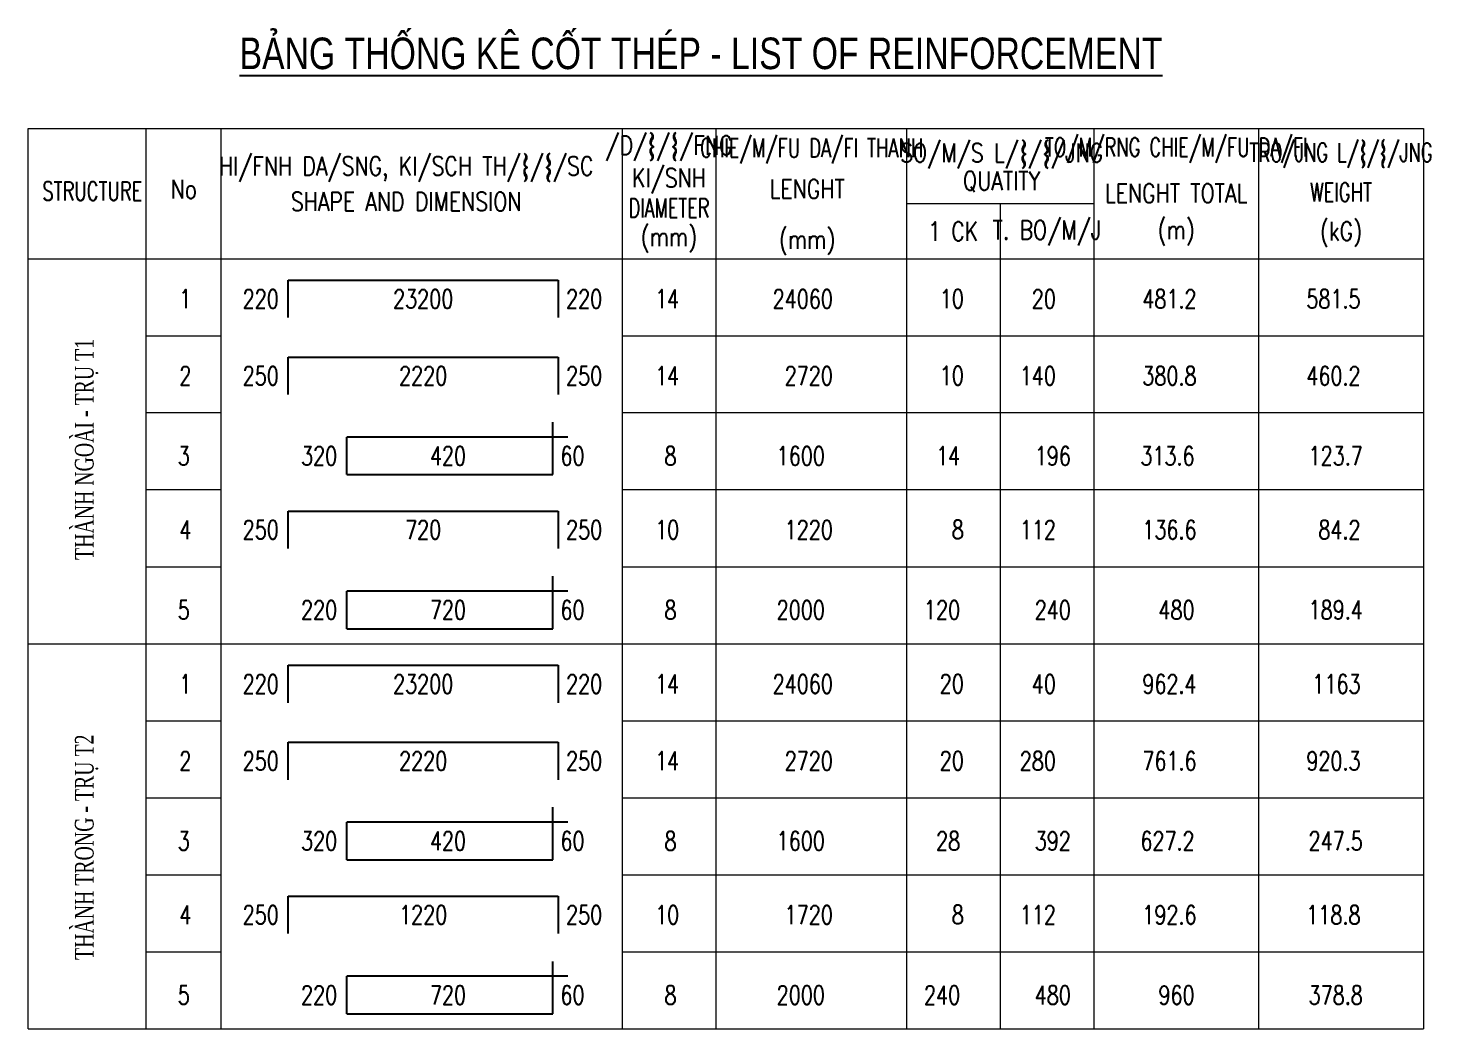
# Model space of a CAD drawing. Header units: millimetres. Extents: x -702765 to 835888, y -645289 to 262.
# Drawn here: x 552450 to 560758, y -479734 to -473803 of the extents above; entities that cross this region are included whole.
import ezdxf
from ezdxf.enums import TextEntityAlignment as Align

# ---------------------------------------------------------------- set-up
doc = ezdxf.new("R2010")
doc.units = ezdxf.units.MM
doc.header["$LTSCALE"] = 0.01
for name, color, linetype in [('2', 3, 'Continuous'), ('CHU', 2, 'Continuous'), ('STEEL', 4, 'Continuous'), ('TEXT1', 31, 'Continuous'), ('TEXT_TK', 2, 'Continuous')]:
    doc.layers.add(name, color=color, linetype=linetype)
doc.layers.add('Net Lien', color=1, linetype='Continuous', lineweight=15)
doc.styles.add('AVANT-H', font='VHAVAN.TTF')
doc.styles.add('ROMANS', font='romans', dxfattribs={"width": 0.7, "height": 1, "bigfont": 'vns'})
doc.styles.add('ROMANS1111', font='romans.shx', dxfattribs={"width": 0.75, "bigfont": 'vns.shx'})
doc.styles.add('vntimeH', font='vntimeh.shx', dxfattribs={"width": 0.8})

# ---------------------------------------------------------------- blocks, each defined once
blk = doc.blocks.new('TK_9')
at = {"layer": 'STEEL'}
for p, q in [((22.25, 7), (58.25, 7)), ((22.25, 2), (22.25, 7)), ((58.25, 7), (58.25, 2))]:
    blk.add_line(p, q, dxfattribs=at)
at = {"layer": 'TEXT_TK', "style": 'ROMANS1111', "width": 0.75}
for tag, p in [('SH', (5, 4.5)), ('L2', (40.25, 4.5)), ('DK', (76.75, 4.5))]:
    blk.add_attdef(tag, text='', height=2.5, dxfattribs=at).set_placement(p, align=Align.MIDDLE)
for tag, p in [('L1', (20.98, 4.5)), ('DAI', (100, 4.5)), ('SL1', (114.5, 4.5)), ('SLA', (127, 4.5)), ('DT', (147, 4.5)), ('TL', (169, 4.5))]:
    blk.add_attdef(tag, text='', height=2.5, dxfattribs=at).set_placement(p, align=Align.MIDDLE_RIGHT)
blk.add_attdef('L3', text='', height=2.5, dxfattribs=at).set_placement((59.31, 4.5), align=Align.MIDDLE_LEFT)
blk = doc.blocks.new('TK_14')
at = {"layer": 'STEEL'}
for p, q in [((54.25, 2), (54.25, 9)), ((56.25, 7), (26.75, 7)), ((26.75, 2), (26.75, 7)), ((26.75, 2), (54.25, 2))]:
    blk.add_line(p, q, dxfattribs=at)
at = {"layer": 'TEXT_TK', "style": 'ROMANS', "width": 0.75}
for tag, p in [('SH', (5, 4.5)), ('L2', (40.25, 4.5)), ('DK', (76.75, 4.5))]:
    blk.add_attdef(tag, text='', height=2.5, dxfattribs=at).set_placement(p, align=Align.MIDDLE)
for tag, p in [('L1', (25.47, 4.5)), ('DAI', (100, 4.5)), ('SL1', (114.5, 4.5)), ('SLA', (127, 4.5)), ('DT', (147, 4.5)), ('TL', (169, 4.5))]:
    blk.add_attdef(tag, text='', height=2.5, dxfattribs=at).set_placement(p, align=Align.MIDDLE_RIGHT)
blk.add_attdef('M', text='', height=2.5, dxfattribs=at).set_placement((55.25, 4.5), align=Align.MIDDLE_LEFT)

msp = doc.modelspace()

# ---------------------------------------------------------------- linework, layer by layer
at = {"layer": 'Net Lien'}
for p, q in [((552450.3, -474398.9), (560713.6, -474398.9)), ((552450.3, -479734.5), (552450.3, -474398.9)), ((553150.7, -479734.5), (553150.7, -474398.9)), ((553594.5, -479734.5), (553594.5, -474398.9)), ((555968.2, -474398.9), (555968.2, -479734.5)), ((556522.9, -474398.9), (556522.9, -479734.5)), ((557651.4, -474398.9), (557651.4, -479734.5)), ((558760.9, -474398.9), (558760.9, -479734.5)), ((559737.3, -474398.9), (559737.3, -479734.5)), ((560713.6, -474398.9), (560713.6, -479734.5)), ((557651.4, -474843.7), (558760.9, -474843.7)), ((558206.2, -474843.7), (558206.2, -479734.5)), ((552450.3, -475170.8), (560713.6, -475170.8)), ((553150.7, -475626.6), (553594.5, -475626.6)), ((555968.2, -475626.6), (560713.6, -475626.6)), ((553150.7, -476082.5), (553594.5, -476082.5)), ((555968.2, -476082.5), (560713.6, -476082.5)), ((553150.7, -476538.4), (553594.5, -476538.4)), ((555968.2, -476538.4), (560713.6, -476538.4)), ((555968.2, -476538.4), (560713.6, -476538.4)), ((553150.7, -476995.5), (553594.5, -476995.5)), ((553150.7, -476995.5), (553594.5, -476995.5)), ((555968.2, -476995.5), (560713.6, -476995.5)), ((555968.2, -476995.5), (560713.6, -476995.5)), ((552450.3, -477452.6), (560713.6, -477452.6)), ((553150.7, -477908.5), (553594.5, -477908.5)), ((555968.2, -477908.5), (560713.6, -477908.5)), ((553150.7, -478364.4), (553594.5, -478364.4)), ((555968.2, -478364.4), (560713.6, -478364.4)), ((553150.7, -478820.3), (553594.5, -478820.3)), ((555968.2, -478820.3), (560713.6, -478820.3)), ((555968.2, -478820.3), (560713.6, -478820.3)), ((553150.7, -479277.4), (553594.5, -479277.4)), ((553150.7, -479277.4), (553594.5, -479277.4)), ((555968.2, -479277.4), (560713.6, -479277.4)), ((555968.2, -479277.4), (560713.6, -479277.4)), ((552450.3, -479734.5), (560713.6, -479734.5))]:
    msp.add_line(p, q, dxfattribs=at)

# ---------------------------------------------------------------- block references
ref = msp.add_blockref('TK_9', (553004.1, -475608.3), dxfattribs=dict(xscale=44.37971952531831, yscale=44.37971952531831, zscale=44.37971952531831))
ref.add_attrib('SH', '1', dxfattribs={"layer": 'TEXT_TK', "height": 110.9, "style": 'ROMANS1111', "width": 0.75}).set_placement((553381.8, -475408.6), align=Align.MIDDLE)
ref.add_attrib('L1', '220', dxfattribs={"layer": 'TEXT_TK', "height": 110.95, "style": 'ROMANS1111', "width": 0.75}).set_placement((553935.2, -475408.6), align=Align.MIDDLE_RIGHT)
ref.add_attrib('L2', '23200', dxfattribs={"layer": 'TEXT_TK', "height": 110.95, "style": 'ROMANS1111', "width": 0.75}).set_placement((554790.3, -475408.6), align=Align.MIDDLE)
ref.add_attrib('L3', '220', dxfattribs={"layer": 'TEXT_TK', "height": 110.95, "style": 'ROMANS1111', "width": 0.75}).set_placement((555636.3, -475408.6), align=Align.MIDDLE_LEFT)
ref.add_attrib('DK', '14', dxfattribs={"layer": 'TEXT_TK', "height": 110.95, "style": 'ROMANS1111', "width": 0.75}).set_placement((556234.7, -475408.6), align=Align.MIDDLE)
ref.add_attrib('DAI', '24060', dxfattribs={"layer": 'TEXT_TK', "height": 110.95, "style": 'ROMANS1111', "width": 0.75}).set_placement((557216.4, -475408.6), align=Align.MIDDLE_RIGHT)
ref.add_attrib('SL1', '10', dxfattribs={"layer": 'TEXT_TK', "height": 110.95, "style": 'ROMANS1111', "width": 0.75}).set_placement((557991.7, -475407.4), align=Align.MIDDLE_RIGHT)
ref.add_attrib('SLA', '20', dxfattribs={"layer": 'TEXT_TK', "height": 110.95, "style": 'ROMANS1111', "width": 0.75}).set_placement((558537.1, -475408.6), align=Align.MIDDLE_RIGHT)
ref.add_attrib('DT', '481.2', dxfattribs={"layer": 'TEXT_TK', "height": 110.95, "style": 'ROMANS1111', "width": 0.75}).set_placement((559369.8, -475408.6), align=Align.MIDDLE_RIGHT)
ref.add_attrib('TL', '581.5', dxfattribs={"layer": 'TEXT_TK', "height": 110.95, "style": 'ROMANS1111', "width": 0.75}).set_placement((560341, -475408.6), align=Align.MIDDLE_RIGHT)
ref = msp.add_blockref('TK_9', (553004.1, -476064.2), dxfattribs=dict(xscale=44.37971952531831, yscale=44.37971952531831, zscale=44.37971952531831))
ref.add_attrib('SH', '2', dxfattribs={"layer": 'TEXT_TK', "height": 110.9, "style": 'ROMANS1111', "width": 0.75}).set_placement((553381.8, -475864.5), align=Align.MIDDLE)
ref.add_attrib('L1', '250', dxfattribs={"layer": 'TEXT_TK', "height": 110.95, "style": 'ROMANS1111', "width": 0.75}).set_placement((553935.2, -475864.5), align=Align.MIDDLE_RIGHT)
ref.add_attrib('L2', '2220', dxfattribs={"layer": 'TEXT_TK', "height": 110.95, "style": 'ROMANS1111', "width": 0.75}).set_placement((554790.3, -475864.5), align=Align.MIDDLE)
ref.add_attrib('L3', '250', dxfattribs={"layer": 'TEXT_TK', "height": 110.95, "style": 'ROMANS1111', "width": 0.75}).set_placement((555636.3, -475864.5), align=Align.MIDDLE_LEFT)
ref.add_attrib('DK', '14', dxfattribs={"layer": 'TEXT_TK', "height": 110.95, "style": 'ROMANS1111', "width": 0.75}).set_placement((556234.7, -475864.5), align=Align.MIDDLE)
ref.add_attrib('DAI', '2720', dxfattribs={"layer": 'TEXT_TK', "height": 110.95, "style": 'ROMANS1111', "width": 0.75}).set_placement((557216.4, -475864.5), align=Align.MIDDLE_RIGHT)
ref.add_attrib('SL1', '10', dxfattribs={"layer": 'TEXT_TK', "height": 110.95, "style": 'ROMANS1111', "width": 0.75}).set_placement((557991.7, -475863.3), align=Align.MIDDLE_RIGHT)
ref.add_attrib('SLA', '140', dxfattribs={"layer": 'TEXT_TK', "height": 110.95, "style": 'ROMANS1111', "width": 0.75}).set_placement((558537.1, -475864.5), align=Align.MIDDLE_RIGHT)
ref.add_attrib('DT', '380.8', dxfattribs={"layer": 'TEXT_TK', "height": 110.95, "style": 'ROMANS1111', "width": 0.75}).set_placement((559369.8, -475864.5), align=Align.MIDDLE_RIGHT)
ref.add_attrib('TL', '460.2', dxfattribs={"layer": 'TEXT_TK', "height": 110.95, "style": 'ROMANS1111', "width": 0.75}).set_placement((560341, -475864.5), align=Align.MIDDLE_RIGHT)
ref = msp.add_blockref('TK_9', (553004.1, -476976), dxfattribs=dict(xscale=44.37971952531831, yscale=44.37971952531831, zscale=44.37971952531831))
ref.add_attrib('SH', '4', dxfattribs={"layer": 'TEXT_TK', "height": 110.9, "style": 'ROMANS1111', "width": 0.75}).set_placement((553381.8, -476776.3), align=Align.MIDDLE)
ref.add_attrib('L1', '250', dxfattribs={"layer": 'TEXT_TK', "height": 110.95, "style": 'ROMANS1111', "width": 0.75}).set_placement((553935.2, -476776.2), align=Align.MIDDLE_RIGHT)
ref.add_attrib('L2', '720', dxfattribs={"layer": 'TEXT_TK', "height": 110.95, "style": 'ROMANS1111', "width": 0.75}).set_placement((554790.3, -476776.2), align=Align.MIDDLE)
ref.add_attrib('L3', '250', dxfattribs={"layer": 'TEXT_TK', "height": 110.95, "style": 'ROMANS1111', "width": 0.75}).set_placement((555636.3, -476776.2), align=Align.MIDDLE_LEFT)
ref.add_attrib('DK', '10', dxfattribs={"layer": 'TEXT_TK', "height": 110.95, "style": 'ROMANS1111', "width": 0.75}).set_placement((556234.7, -476776.3), align=Align.MIDDLE)
ref.add_attrib('DAI', '1220', dxfattribs={"layer": 'TEXT_TK', "height": 110.95, "style": 'ROMANS1111', "width": 0.75}).set_placement((557216.4, -476776.2), align=Align.MIDDLE_RIGHT)
ref.add_attrib('SL1', '8', dxfattribs={"layer": 'TEXT_TK', "height": 110.9, "style": 'ROMANS1111', "width": 0.75}).set_placement((557991.7, -476775), align=Align.MIDDLE_RIGHT)
ref.add_attrib('SLA', '112', dxfattribs={"layer": 'TEXT_TK', "height": 110.95, "style": 'ROMANS1111', "width": 0.75}).set_placement((558537.1, -476776.2), align=Align.MIDDLE_RIGHT)
ref.add_attrib('DT', '136.6', dxfattribs={"layer": 'TEXT_TK', "height": 110.95, "style": 'ROMANS1111', "width": 0.75}).set_placement((559369.8, -476776.2), align=Align.MIDDLE_RIGHT)
ref.add_attrib('TL', '84.2', dxfattribs={"layer": 'TEXT_TK', "height": 110.95, "style": 'ROMANS1111', "width": 0.75}).set_placement((560341, -476776.2), align=Align.MIDDLE_RIGHT)
ref = msp.add_blockref('TK_9', (553004.1, -477890.2), dxfattribs=dict(xscale=44.37971952531831, yscale=44.37971952531831, zscale=44.37971952531831))
ref.add_attrib('SH', '1', dxfattribs={"layer": 'TEXT_TK', "height": 110.9, "style": 'ROMANS1111', "width": 0.75}).set_placement((553381.8, -477690.5), align=Align.MIDDLE)
ref.add_attrib('L1', '220', dxfattribs={"layer": 'TEXT_TK', "height": 110.95, "style": 'ROMANS1111', "width": 0.75}).set_placement((553935.2, -477690.4), align=Align.MIDDLE_RIGHT)
ref.add_attrib('L2', '23200', dxfattribs={"layer": 'TEXT_TK', "height": 110.95, "style": 'ROMANS1111', "width": 0.75}).set_placement((554790.3, -477690.4), align=Align.MIDDLE)
ref.add_attrib('L3', '220', dxfattribs={"layer": 'TEXT_TK', "height": 110.95, "style": 'ROMANS1111', "width": 0.75}).set_placement((555636.3, -477690.4), align=Align.MIDDLE_LEFT)
ref.add_attrib('DK', '14', dxfattribs={"layer": 'TEXT_TK', "height": 110.95, "style": 'ROMANS1111', "width": 0.75}).set_placement((556234.7, -477690.5), align=Align.MIDDLE)
ref.add_attrib('DAI', '24060', dxfattribs={"layer": 'TEXT_TK', "height": 110.95, "style": 'ROMANS1111', "width": 0.75}).set_placement((557216.4, -477690.4), align=Align.MIDDLE_RIGHT)
ref.add_attrib('SL1', '20', dxfattribs={"layer": 'TEXT_TK', "height": 110.95, "style": 'ROMANS1111', "width": 0.75}).set_placement((557991.7, -477689.2), align=Align.MIDDLE_RIGHT)
ref.add_attrib('SLA', '40', dxfattribs={"layer": 'TEXT_TK', "height": 110.95, "style": 'ROMANS1111', "width": 0.75}).set_placement((558537.1, -477690.4), align=Align.MIDDLE_RIGHT)
ref.add_attrib('DT', '962.4', dxfattribs={"layer": 'TEXT_TK', "height": 110.95, "style": 'ROMANS1111', "width": 0.75}).set_placement((559369.8, -477690.4), align=Align.MIDDLE_RIGHT)
ref.add_attrib('TL', '1163', dxfattribs={"layer": 'TEXT_TK', "height": 110.95, "style": 'ROMANS1111', "width": 0.75}).set_placement((560341, -477690.4), align=Align.MIDDLE_RIGHT)
ref = msp.add_blockref('TK_9', (553004.1, -478346.1), dxfattribs=dict(xscale=44.37971952531831, yscale=44.37971952531831, zscale=44.37971952531831))
ref.add_attrib('SH', '2', dxfattribs={"layer": 'TEXT_TK', "height": 110.9, "style": 'ROMANS1111', "width": 0.75}).set_placement((553381.8, -478146.4), align=Align.MIDDLE)
ref.add_attrib('L1', '250', dxfattribs={"layer": 'TEXT_TK', "height": 110.95, "style": 'ROMANS1111', "width": 0.75}).set_placement((553935.2, -478146.3), align=Align.MIDDLE_RIGHT)
ref.add_attrib('L2', '2220', dxfattribs={"layer": 'TEXT_TK', "height": 110.95, "style": 'ROMANS1111', "width": 0.75}).set_placement((554790.3, -478146.3), align=Align.MIDDLE)
ref.add_attrib('L3', '250', dxfattribs={"layer": 'TEXT_TK', "height": 110.95, "style": 'ROMANS1111', "width": 0.75}).set_placement((555636.3, -478146.3), align=Align.MIDDLE_LEFT)
ref.add_attrib('DK', '14', dxfattribs={"layer": 'TEXT_TK', "height": 110.95, "style": 'ROMANS1111', "width": 0.75}).set_placement((556234.7, -478146.4), align=Align.MIDDLE)
ref.add_attrib('DAI', '2720', dxfattribs={"layer": 'TEXT_TK', "height": 110.95, "style": 'ROMANS1111', "width": 0.75}).set_placement((557216.4, -478146.3), align=Align.MIDDLE_RIGHT)
ref.add_attrib('SL1', '20', dxfattribs={"layer": 'TEXT_TK', "height": 110.95, "style": 'ROMANS1111', "width": 0.75}).set_placement((557991.7, -478145.1), align=Align.MIDDLE_RIGHT)
ref.add_attrib('SLA', '280', dxfattribs={"layer": 'TEXT_TK', "height": 110.95, "style": 'ROMANS1111', "width": 0.75}).set_placement((558537.1, -478146.3), align=Align.MIDDLE_RIGHT)
ref.add_attrib('DT', '761.6', dxfattribs={"layer": 'TEXT_TK', "height": 110.95, "style": 'ROMANS1111', "width": 0.75}).set_placement((559369.8, -478146.3), align=Align.MIDDLE_RIGHT)
ref.add_attrib('TL', '920.3', dxfattribs={"layer": 'TEXT_TK', "height": 110.95, "style": 'ROMANS1111', "width": 0.75}).set_placement((560341, -478146.3), align=Align.MIDDLE_RIGHT)
ref = msp.add_blockref('TK_9', (553004.1, -479257.8), dxfattribs=dict(xscale=44.37971952531831, yscale=44.37971952531831, zscale=44.37971952531831))
ref.add_attrib('SH', '4', dxfattribs={"layer": 'TEXT_TK', "height": 110.9, "style": 'ROMANS1111', "width": 0.75}).set_placement((553381.8, -479058.1), align=Align.MIDDLE)
ref.add_attrib('L1', '250', dxfattribs={"layer": 'TEXT_TK', "height": 110.95, "style": 'ROMANS1111', "width": 0.75}).set_placement((553935.2, -479058.1), align=Align.MIDDLE_RIGHT)
ref.add_attrib('L2', '1220', dxfattribs={"layer": 'TEXT_TK', "height": 110.95, "style": 'ROMANS1111', "width": 0.75}).set_placement((554790.3, -479058.1), align=Align.MIDDLE)
ref.add_attrib('L3', '250', dxfattribs={"layer": 'TEXT_TK', "height": 110.95, "style": 'ROMANS1111', "width": 0.75}).set_placement((555636.3, -479058.1), align=Align.MIDDLE_LEFT)
ref.add_attrib('DK', '10', dxfattribs={"layer": 'TEXT_TK', "height": 110.95, "style": 'ROMANS1111', "width": 0.75}).set_placement((556234.7, -479058.1), align=Align.MIDDLE)
ref.add_attrib('DAI', '1720', dxfattribs={"layer": 'TEXT_TK', "height": 110.95, "style": 'ROMANS1111', "width": 0.75}).set_placement((557216.4, -479058.1), align=Align.MIDDLE_RIGHT)
ref.add_attrib('SL1', '8', dxfattribs={"layer": 'TEXT_TK', "height": 110.9, "style": 'ROMANS1111', "width": 0.75}).set_placement((557991.7, -479056.9), align=Align.MIDDLE_RIGHT)
ref.add_attrib('SLA', '112', dxfattribs={"layer": 'TEXT_TK', "height": 110.95, "style": 'ROMANS1111', "width": 0.75}).set_placement((558537.1, -479058.1), align=Align.MIDDLE_RIGHT)
ref.add_attrib('DT', '192.6', dxfattribs={"layer": 'TEXT_TK', "height": 110.95, "style": 'ROMANS1111', "width": 0.75}).set_placement((559369.8, -479058.1), align=Align.MIDDLE_RIGHT)
ref.add_attrib('TL', '118.8', dxfattribs={"layer": 'TEXT_TK', "height": 110.95, "style": 'ROMANS1111', "width": 0.75}).set_placement((560341, -479058.1), align=Align.MIDDLE_RIGHT)
at = {"layer": '2'}
ref = msp.add_blockref('TK_14', (553150.7, -476538.4), dxfattribs=dict(at, xscale=44.37971952535059, yscale=44.37971952535059, zscale=44.37971952535059))
ref.add_attrib('SH', '3', dxfattribs={"layer": 'TEXT_TK', "height": 110.9, "style": 'ROMANS', "width": 0.75}).set_placement((553372.5, -476338.7), align=Align.MIDDLE)
ref.add_attrib('L1', '320', dxfattribs={"layer": 'TEXT_TK', "height": 110.95, "style": 'ROMANS', "width": 0.75}).set_placement((554280.9, -476338.6), align=Align.MIDDLE_RIGHT)
ref.add_attrib('L2', '420', dxfattribs={"layer": 'TEXT_TK', "height": 110.95, "style": 'ROMANS', "width": 0.75}).set_placement((554937, -476338.6), align=Align.MIDDLE)
ref.add_attrib('M', '60', dxfattribs={"layer": 'TEXT_TK', "height": 110.95, "style": 'ROMANS', "width": 0.75}).set_placement((555602.7, -476338.6), align=Align.MIDDLE_LEFT)
ref.add_attrib('DK', '8', dxfattribs={"layer": 'TEXT_TK', "height": 110.9, "style": 'ROMANS', "width": 0.75}).set_placement((556254.6, -476338.7), align=Align.MIDDLE)
ref.add_attrib('DAI', '1600', dxfattribs={"layer": 'TEXT_TK', "height": 110.95, "style": 'ROMANS', "width": 0.75}).set_placement((557168.9, -476338.6), align=Align.MIDDLE_RIGHT)
ref.add_attrib('SL1', '14', dxfattribs={"layer": 'TEXT_TK', "height": 110.95, "style": 'ROMANS', "width": 0.75}).set_placement((557970.1, -476338.6), align=Align.MIDDLE_RIGHT)
ref.add_attrib('SLA', '196', dxfattribs={"layer": 'TEXT_TK', "height": 110.95, "style": 'ROMANS', "width": 0.75}).set_placement((558625.8, -476338.6), align=Align.MIDDLE_RIGHT)
ref.add_attrib('DT', '313.6', dxfattribs={"layer": 'TEXT_TK', "height": 110.95, "style": 'ROMANS', "width": 0.75}).set_placement((559358.3, -476338.6), align=Align.MIDDLE_RIGHT)
ref.add_attrib('TL', '123.7', dxfattribs={"layer": 'TEXT_TK', "height": 110.95, "style": 'ROMANS', "width": 0.75}).set_placement((560354.4, -476338.6), align=Align.MIDDLE_RIGHT)
ref = msp.add_blockref('TK_14', (553150.7, -477451.4), dxfattribs=dict(at, xscale=44.37971952535059, yscale=44.37971952535059, zscale=44.37971952535059))
ref.add_attrib('SH', '5', dxfattribs={"layer": 'TEXT_TK', "height": 110.9, "style": 'ROMANS', "width": 0.75}).set_placement((553372.5, -477251.7), align=Align.MIDDLE)
ref.add_attrib('L1', '220', dxfattribs={"layer": 'TEXT_TK', "height": 110.95, "style": 'ROMANS', "width": 0.75}).set_placement((554280.9, -477251.6), align=Align.MIDDLE_RIGHT)
ref.add_attrib('L2', '720', dxfattribs={"layer": 'TEXT_TK', "height": 110.95, "style": 'ROMANS', "width": 0.75}).set_placement((554937, -477251.6), align=Align.MIDDLE)
ref.add_attrib('M', '60', dxfattribs={"layer": 'TEXT_TK', "height": 110.95, "style": 'ROMANS', "width": 0.75}).set_placement((555602.7, -477251.6), align=Align.MIDDLE_LEFT)
ref.add_attrib('DK', '8', dxfattribs={"layer": 'TEXT_TK', "height": 110.9, "style": 'ROMANS', "width": 0.75}).set_placement((556254.6, -477251.7), align=Align.MIDDLE)
ref.add_attrib('DAI', '2000', dxfattribs={"layer": 'TEXT_TK', "height": 110.95, "style": 'ROMANS', "width": 0.75}).set_placement((557168.9, -477251.6), align=Align.MIDDLE_RIGHT)
ref.add_attrib('SL1', '120', dxfattribs={"layer": 'TEXT_TK', "height": 110.95, "style": 'ROMANS', "width": 0.75}).set_placement((557970.1, -477251.6), align=Align.MIDDLE_RIGHT)
ref.add_attrib('SLA', '240', dxfattribs={"layer": 'TEXT_TK', "height": 110.95, "style": 'ROMANS', "width": 0.75}).set_placement((558625.8, -477251.6), align=Align.MIDDLE_RIGHT)
ref.add_attrib('DT', '480', dxfattribs={"layer": 'TEXT_TK', "height": 110.95, "style": 'ROMANS', "width": 0.75}).set_placement((559358.3, -477251.6), align=Align.MIDDLE_RIGHT)
ref.add_attrib('TL', '189.4', dxfattribs={"layer": 'TEXT_TK', "height": 110.95, "style": 'ROMANS', "width": 0.75}).set_placement((560354.4, -477251.6), align=Align.MIDDLE_RIGHT)
ref = msp.add_blockref('TK_14', (553150.7, -478820.3), dxfattribs=dict(at, xscale=44.37971952535059, yscale=44.37971952535059, zscale=44.37971952535059))
ref.add_attrib('SH', '3', dxfattribs={"layer": 'TEXT_TK', "height": 110.9, "style": 'ROMANS', "width": 0.75}).set_placement((553372.5, -478620.6), align=Align.MIDDLE)
ref.add_attrib('L1', '320', dxfattribs={"layer": 'TEXT_TK', "height": 110.95, "style": 'ROMANS', "width": 0.75}).set_placement((554280.9, -478620.5), align=Align.MIDDLE_RIGHT)
ref.add_attrib('L2', '420', dxfattribs={"layer": 'TEXT_TK', "height": 110.95, "style": 'ROMANS', "width": 0.75}).set_placement((554937, -478620.5), align=Align.MIDDLE)
ref.add_attrib('M', '60', dxfattribs={"layer": 'TEXT_TK', "height": 110.95, "style": 'ROMANS', "width": 0.75}).set_placement((555602.7, -478620.5), align=Align.MIDDLE_LEFT)
ref.add_attrib('DK', '8', dxfattribs={"layer": 'TEXT_TK', "height": 110.9, "style": 'ROMANS', "width": 0.75}).set_placement((556254.6, -478620.6), align=Align.MIDDLE)
ref.add_attrib('DAI', '1600', dxfattribs={"layer": 'TEXT_TK', "height": 110.95, "style": 'ROMANS', "width": 0.75}).set_placement((557168.9, -478620.5), align=Align.MIDDLE_RIGHT)
ref.add_attrib('SL1', '28', dxfattribs={"layer": 'TEXT_TK', "height": 110.95, "style": 'ROMANS', "width": 0.75}).set_placement((557970.1, -478620.5), align=Align.MIDDLE_RIGHT)
ref.add_attrib('SLA', '392', dxfattribs={"layer": 'TEXT_TK', "height": 110.95, "style": 'ROMANS', "width": 0.75}).set_placement((558625.8, -478620.5), align=Align.MIDDLE_RIGHT)
ref.add_attrib('DT', '627.2', dxfattribs={"layer": 'TEXT_TK', "height": 110.95, "style": 'ROMANS', "width": 0.75}).set_placement((559358.3, -478620.5), align=Align.MIDDLE_RIGHT)
ref.add_attrib('TL', '247.5', dxfattribs={"layer": 'TEXT_TK', "height": 110.95, "style": 'ROMANS', "width": 0.75}).set_placement((560354.4, -478620.5), align=Align.MIDDLE_RIGHT)
ref = msp.add_blockref('TK_14', (553150.7, -479733.2), dxfattribs=dict(at, xscale=44.37971952535059, yscale=44.37971952535059, zscale=44.37971952535059))
ref.add_attrib('SH', '5', dxfattribs={"layer": 'TEXT_TK', "height": 110.9, "style": 'ROMANS', "width": 0.75}).set_placement((553372.5, -479533.5), align=Align.MIDDLE)
ref.add_attrib('L1', '220', dxfattribs={"layer": 'TEXT_TK', "height": 110.95, "style": 'ROMANS', "width": 0.75}).set_placement((554280.9, -479533.5), align=Align.MIDDLE_RIGHT)
ref.add_attrib('L2', '720', dxfattribs={"layer": 'TEXT_TK', "height": 110.95, "style": 'ROMANS', "width": 0.75}).set_placement((554937, -479533.5), align=Align.MIDDLE)
ref.add_attrib('M', '60', dxfattribs={"layer": 'TEXT_TK', "height": 110.95, "style": 'ROMANS', "width": 0.75}).set_placement((555602.7, -479533.5), align=Align.MIDDLE_LEFT)
ref.add_attrib('DK', '8', dxfattribs={"layer": 'TEXT_TK', "height": 110.9, "style": 'ROMANS', "width": 0.75}).set_placement((556254.6, -479533.5), align=Align.MIDDLE)
ref.add_attrib('DAI', '2000', dxfattribs={"layer": 'TEXT_TK', "height": 110.95, "style": 'ROMANS', "width": 0.75}).set_placement((557168.9, -479533.5), align=Align.MIDDLE_RIGHT)
ref.add_attrib('SL1', '240', dxfattribs={"layer": 'TEXT_TK', "height": 110.95, "style": 'ROMANS', "width": 0.75}).set_placement((557970.1, -479533.5), align=Align.MIDDLE_RIGHT)
ref.add_attrib('SLA', '480', dxfattribs={"layer": 'TEXT_TK', "height": 110.95, "style": 'ROMANS', "width": 0.75}).set_placement((558625.8, -479533.5), align=Align.MIDDLE_RIGHT)
ref.add_attrib('DT', '960', dxfattribs={"layer": 'TEXT_TK', "height": 110.95, "style": 'ROMANS', "width": 0.75}).set_placement((559358.3, -479533.5), align=Align.MIDDLE_RIGHT)
ref.add_attrib('TL', '378.8', dxfattribs={"layer": 'TEXT_TK', "height": 110.95, "style": 'ROMANS', "width": 0.75}).set_placement((560354.4, -479533.5), align=Align.MIDDLE_RIGHT)

# ---------------------------------------------------------------- texts
at = {"layer": 'CHU', "style": 'vntimeH', "width": 0.7}
for s, p in [('thµnh ngoµi - trô t1', (552838.6, -476955.4)), ('thµnh trong - trô t2', (552838.6, -479325.5))]:
    msp.add_text(s, height=110.949, rotation=90, dxfattribs=at).set_placement(p)
at = {"layer": 'TEXT1', "color": 4, "style": 'AVANT-H', "width": 0.8}
msp.add_text('%%UB¶NG THèNG K£ CèT THÐP - list of reinforcement', height=186.893, dxfattribs=at).set_placement((556435.3, -473926.5), align=Align.MIDDLE)
at = {"layer": 'TEXT_TK', "style": 'ROMANS1111'}
for s, height, width, p in [('/D/}/{/FNG', 110.95, 0.8, (556245.5, -474506.5)), ('CHIE/M/FU DA/FI THANH', 110.949, 0.7, (557090.8, -474521.6)), ('TO/M/RNG CHIE/M/FU DA/FI', 110.949, 0.7, (559249.1, -474517.2)), ('KI/SNH', 110.95, 0.8, (556245.5, -474699.2)), ('STRUCTURE', 110.95, 0.7, (552831, -474769.4)), ('No', 110.95, 0.8, (553372.6, -474758.1)), ('LENGHT', 110.95, 0.8, (557063.6, -474756.7)), ('LENGHT TOTAL', 110.949, 0.8, (559249.1, -474782.1)), ('DIAMETER', 110.95, 0.69, (556245.5, -474869.7)), ('T. BO/M/J', 110.95, 0.8, (558483.5, -475008.2)), ('(m)', 110.95, 0.8, (559249.1, -475006.7)), ('(kG)', 110.95, 0.8, (560225.4, -475014.9)), ('(mm)', 110.95, 0.8, (556245.5, -475048.2)), ('(mm)', 110.95, 0.8, (557063.6, -475063.3)), ('1 CK', 110.95, 0.8, (557928.8, -475008.2))]:
    msp.add_text(s, height=height, dxfattribs=dict(at, width=width)).set_placement(p, align=Align.MIDDLE)
for s, height, width, p in [('SO/M/S L/}/{/JNG', 110.949, 0.8, (558215.4, -474542.8)), ('TRO/JNG L/}/{/JNG', 110.949, 0.7, (560225.4, -474540.2)), ('HI/FNH DA/SNG, KI/SCH TH/}/{/SC', 110.949, 0.8, (554689.3, -474621.5)), ('QUATITY', 110.95, 0.8, (558215.4, -474708.3)), ('SHAPE AND DIMENSION', 110.949, 0.8, (554689.3, -474832)), ('WEIGHT', 110.95, 0.7, (560225.4, -474776.2))]:
    msp.add_text(s, height=height, dxfattribs=dict(at, width=width)).set_placement(p, align=Align.MIDDLE_CENTER)

doc.saveas('drawing.dxf')
